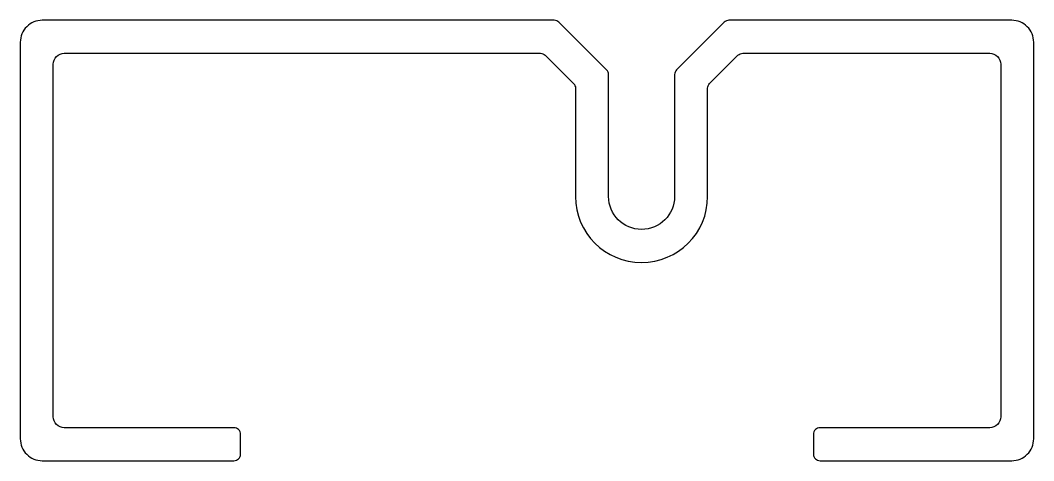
# Model space of a CAD drawing. Extents: x 12149.6 to 12195.6, y 118.8 to 138.8.
import ezdxf

# ---------------------------------------------------------------- set-up
doc = ezdxf.new("R2010")
doc.units = 0
doc.layers.get('0').update_dxf_attribs({"linetype": 'CONTINUOUS'})

msp = doc.modelspace()

# ---------------------------------------------------------------- linework, layer by layer
at = {"color": 7, "linetype": 'CONTINUOUS'}
msp.add_lwpolyline([(12150.555, 138.84, 0.414214), (12149.555, 137.84), (12149.555, 119.84, 0.414214), (12150.555, 118.84), (12159.255, 118.84, 0.414214), (12159.555, 119.14), (12159.555, 120.04, 0.414214), (12159.255, 120.34), (12151.555, 120.34, -0.414214), (12151.055, 120.84), (12151.055, 136.84, -0.414214), (12151.555, 137.34), (12173.166, 137.34, -0.198912), (12173.378, 137.252), (12174.667, 135.963, -0.198912), (12174.755, 135.751), (12174.755, 130.84, 1), (12180.755, 130.84), (12180.755, 135.751, -0.198912), (12180.843, 135.963), (12182.132, 137.252, -0.198912), (12182.344, 137.34), (12193.555, 137.34, -0.414214), (12194.055, 136.84), (12194.055, 120.84, -0.414214), (12193.555, 120.34), (12185.855, 120.34, 0.414214), (12185.555, 120.04), (12185.555, 119.14, 0.414214), (12185.855, 118.84), (12194.555, 118.84, 0.414214), (12195.555, 119.84), (12195.555, 137.84, 0.414214), (12194.555, 138.84), (12181.722, 138.84, 0.198912), (12181.51, 138.752), (12179.343, 136.584, 0.198912), (12179.255, 136.372), (12179.255, 130.84, -1), (12176.255, 130.84), (12176.255, 136.372, 0.198912), (12176.167, 136.584), (12174, 138.752, 0.198912), (12173.788, 138.84)], format="xyb", close=True, dxfattribs=at)

doc.saveas('drawing.dxf')
